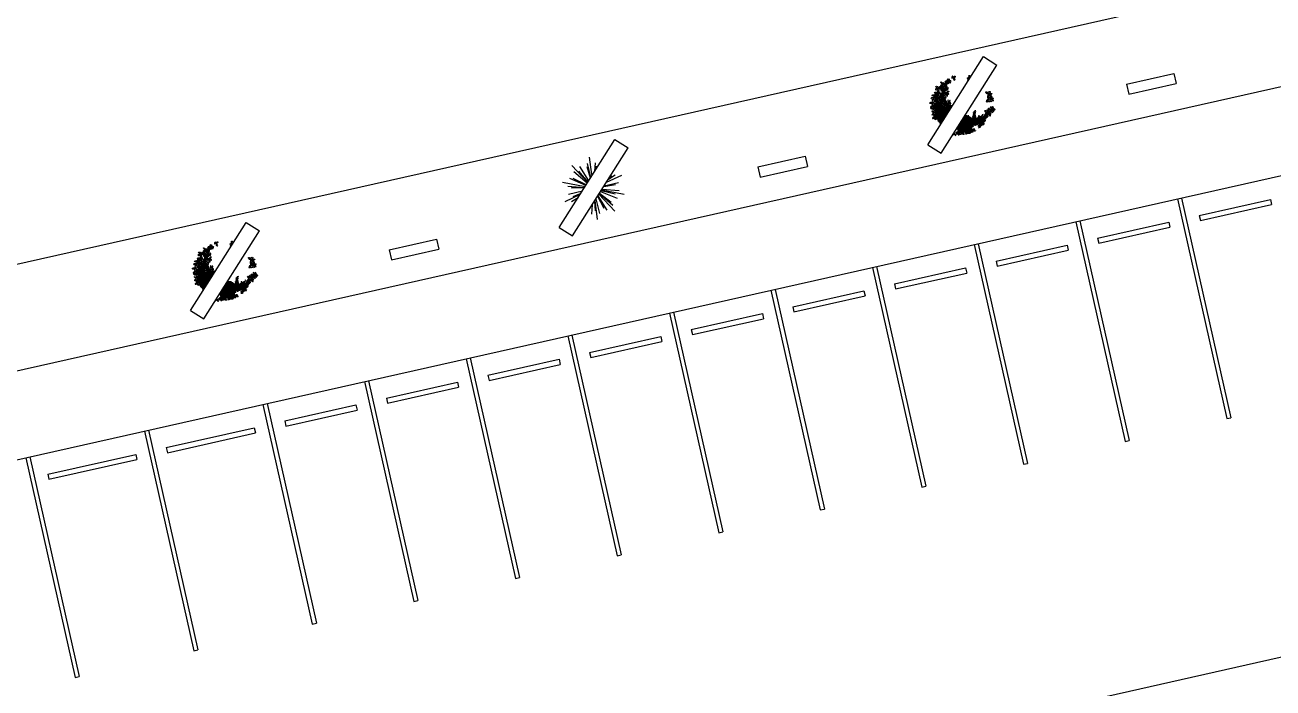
# Model space of a CAD drawing. Header units: inches. Extents: x 40 to 251, y 0 to 175.
# Drawn here: x 166.12 to 202.07, y 36.17 to 55.26 of the extents above; entities that cross this region are included whole.
import ezdxf

# ---------------------------------------------------------------- set-up
doc = ezdxf.new("R2010")
doc.units = ezdxf.units.IN
doc.header["$MEASUREMENT"] = 0
doc.layers.add('ARBOLES', color=3, linetype='Continuous')
doc.layers.add('CUADRICULA', color=84, linetype='Continuous')

msp = doc.modelspace()

# ---------------------------------------------------------------- linework, layer by layer
for p, q in [((163.608, 47.864), (222.483, 61.092)), ((162.463, 44.532), (223.159, 58.169)), ((162.788, 42.042), (219.923, 54.88)), ((199.317, 50.25), (200.738, 43.925)), ((199.434, 50.276), (200.855, 43.951)), ((199.946, 49.776), (201.995, 50.237)), ((199.979, 49.63), (202.028, 50.09)), ((201.995, 50.237), (202.028, 50.09)), ((196.507, 49.619), (197.928, 43.294)), ((199.946, 49.776), (199.979, 49.63)), ((196.39, 49.592), (197.811, 43.268)), ((197.019, 49.119), (199.068, 49.579)), ((197.052, 48.972), (199.101, 49.433)), ((199.068, 49.579), (199.101, 49.433)), ((193.463, 48.935), (194.884, 42.61)), ((193.58, 48.961), (195.001, 42.636)), ((194.092, 48.461), (196.141, 48.921)), ((196.141, 48.921), (196.174, 48.775)), ((197.019, 49.119), (197.052, 48.972)), ((194.125, 48.315), (196.174, 48.775)), ((190.536, 48.277), (191.957, 41.952)), ((190.653, 48.303), (192.074, 41.978)), ((191.165, 47.803), (193.214, 48.264)), ((193.214, 48.264), (193.247, 48.117)), ((194.092, 48.461), (194.125, 48.315)), ((191.198, 47.657), (193.247, 48.117)), ((187.609, 47.619), (189.03, 41.295)), ((187.726, 47.646), (189.147, 41.321)), ((188.238, 47.146), (190.287, 47.606)), ((188.271, 46.999), (190.32, 47.46)), ((190.287, 47.606), (190.32, 47.46)), ((191.165, 47.803), (191.198, 47.657)), ((188.238, 47.146), (188.271, 46.999)), ((184.682, 46.962), (186.103, 40.637)), ((184.799, 46.988), (186.22, 40.663)), ((185.311, 46.488), (187.36, 46.948)), ((185.344, 46.342), (187.393, 46.802)), ((187.36, 46.948), (187.393, 46.802)), ((185.311, 46.488), (185.344, 46.342)), ((181.755, 46.304), (183.176, 39.979)), ((181.872, 46.33), (183.293, 40.006)), ((182.384, 45.83), (184.433, 46.291)), ((182.417, 45.684), (184.466, 46.144)), ((184.433, 46.291), (184.466, 46.144)), ((91.152, 12.087), (242.003, 45.981)), ((178.945, 45.673), (180.366, 39.348)), ((182.384, 45.83), (182.417, 45.684)), ((178.828, 45.646), (180.249, 39.322)), ((179.457, 45.173), (181.506, 45.633)), ((179.49, 45.026), (181.539, 45.487)), ((181.506, 45.633), (181.539, 45.487)), ((175.901, 44.989), (177.322, 38.664)), ((176.018, 45.015), (177.439, 38.69)), ((176.53, 44.515), (178.579, 44.975)), ((178.579, 44.975), (178.612, 44.829)), ((179.457, 45.173), (179.49, 45.026)), ((176.563, 44.369), (178.612, 44.829)), ((172.974, 44.331), (174.395, 38.006)), ((173.091, 44.357), (174.512, 38.033)), ((173.603, 43.857), (175.652, 44.318)), ((175.652, 44.318), (175.685, 44.171)), ((176.53, 44.515), (176.563, 44.369)), ((173.636, 43.711), (175.685, 44.171)), ((200.738, 43.925), (200.855, 43.951)), ((169.559, 43.564), (170.98, 37.239)), ((169.676, 43.59), (171.097, 37.265)), ((170.188, 43.09), (172.725, 43.66)), ((170.221, 42.944), (172.758, 43.514)), ((172.725, 43.66), (172.758, 43.514)), ((173.603, 43.857), (173.636, 43.711)), ((197.811, 43.268), (197.928, 43.294)), ((166.144, 42.796), (167.565, 36.472)), ((166.261, 42.823), (167.682, 36.498)), ((166.773, 42.323), (169.31, 42.893)), ((169.31, 42.893), (169.343, 42.746)), ((170.188, 43.09), (170.221, 42.944)), ((166.806, 42.177), (169.343, 42.746)), ((194.884, 42.61), (195.001, 42.636)), ((166.773, 42.323), (166.806, 42.177)), ((191.957, 41.952), (192.074, 41.978)), ((189.03, 41.295), (189.147, 41.321)), ((186.103, 40.637), (186.22, 40.663)), ((183.176, 39.979), (183.293, 40.006)), ((180.249, 39.322), (180.366, 39.348)), ((177.322, 38.664), (177.439, 38.69)), ((174.395, 38.006), (174.512, 38.033)), ((170.98, 37.239), (171.097, 37.265)), ((167.565, 36.472), (167.682, 36.498))]:
    msp.add_line(p, q)
at = {"layer": 'ARBOLES'}
for p, q in [((192.323, 52.962), (192.323, 52.962)), ((192.332, 52.84), (192.326, 52.865)), ((192.335, 52.905), (192.333, 52.918)), ((192.453, 52.463), (192.334, 52.994)), ((192.346, 53.024), (192.34, 53.049)), ((192.43, 52.483), (192.34, 52.885)), ((192.342, 53.122), (192.342, 53.123)), ((192.504, 52.401), (192.348, 53.094)), ((192.482, 52.419), (192.349, 53.01)), ((192.518, 52.423), (192.356, 53.142)), ((192.531, 52.444), (192.373, 53.148)), ((192.41, 53.067), (192.397, 53.126)), ((192.545, 52.466), (192.41, 53.065)), ((192.559, 52.488), (192.434, 53.043)), ((192.457, 53.019), (192.452, 53.046)), ((192.572, 52.509), (192.464, 52.992)), ((192.586, 52.531), (192.49, 52.957)), ((192.599, 52.552), (192.51, 52.951)), ((192.613, 52.574), (192.527, 52.955)), ((192.554, 52.92), (192.545, 52.959)), ((192.627, 52.595), (192.554, 52.918)), ((192.64, 52.617), (192.577, 52.901)), ((192.654, 52.638), (192.597, 52.893)), ((192.668, 52.66), (192.614, 52.9)), ((192.681, 52.681), (192.63, 52.908)), ((192.695, 52.703), (192.652, 52.895)), ((192.709, 52.724), (192.674, 52.88)), ((192.722, 52.746), (192.69, 52.888)), ((192.736, 52.768), (192.704, 52.909)), ((192.749, 52.789), (192.722, 52.913)), ((192.763, 52.811), (192.741, 52.91)), ((192.777, 52.832), (192.755, 52.928)), ((192.79, 52.854), (192.77, 52.942)), ((192.804, 52.875), (192.787, 52.953)), ((192.818, 52.897), (192.805, 52.952)), ((192.831, 52.918), (192.824, 52.949)), ((192.331, 52.76), (192.33, 52.763)), ((192.342, 52.711), (192.333, 52.751)), ((192.363, 52.701), (192.338, 52.813)), ((192.359, 52.637), (192.355, 52.655)), ((192.363, 52.619), (192.36, 52.63)), ((192.379, 52.629), (192.365, 52.689)), ((193.185, 52.165), (193.107, 52.513)), ((193.211, 52.133), (193.121, 52.534)), ((193.235, 52.108), (193.134, 52.556)), ((193.252, 52.116), (193.148, 52.577)), ((193.267, 52.131), (193.162, 52.599)), ((193.287, 52.125), (193.175, 52.621)), ((193.305, 52.128), (193.189, 52.642)), ((193.323, 52.127), (193.203, 52.664)), ((193.341, 52.131), (193.216, 52.685)), ((193.358, 52.135), (193.241, 52.659)), ((193.37, 52.165), (193.26, 52.655)), ((193.388, 52.166), (193.279, 52.651)), ((193.406, 52.17), (193.296, 52.659)), ((193.426, 52.163), (193.326, 52.607)), ((193.41, 52.315), (193.341, 52.623)), ((193.428, 52.319), (193.363, 52.606)), ((193.442, 52.339), (193.386, 52.586)), ((193.453, 52.373), (193.405, 52.585)), ((193.468, 52.387), (193.421, 52.596)), ((193.495, 52.351), (193.428, 52.646)), ((193.509, 52.368), (193.44, 52.678)), ((193.523, 52.387), (193.445, 52.734)), ((193.545, 52.372), (193.458, 52.763)), ((193.562, 52.379), (193.472, 52.779)), ((193.503, 52.723), (193.487, 52.795)), ((193.512, 52.768), (193.504, 52.803)), ((193.577, 52.395), (193.535, 52.581)), ((193.594, 52.404), (193.553, 52.582)), ((193.629, 52.329), (193.569, 52.595)), ((193.647, 52.33), (193.584, 52.61)), ((193.661, 52.348), (193.596, 52.641)), ((193.678, 52.357), (193.61, 52.658)), ((193.695, 52.362), (193.636, 52.628)), ((193.712, 52.37), (193.656, 52.621)), ((193.731, 52.369), (193.669, 52.643)), ((193.734, 52.439), (193.685, 52.654)), ((193.708, 52.633), (193.701, 52.667)), ((193.72, 52.663), (193.714, 52.689)), ((193.749, 52.451), (193.716, 52.599)), ((193.764, 52.467), (193.732, 52.612)), ((193.78, 52.48), (193.743, 52.642)), ((193.793, 52.502), (193.757, 52.665)), ((193.803, 52.542), (193.772, 52.679)), ((193.79, 52.68), (193.788, 52.689)), ((193.815, 52.571), (193.796, 52.653)), ((193.832, 52.574), (193.811, 52.668)), ((193.845, 52.6), (193.826, 52.686)), ((193.861, 52.609), (193.844, 52.688)), ((193.868, 52.663), (193.863, 52.683)), ((192.93, 52.232), (192.93, 52.233)), ((192.947, 52.155), (192.944, 52.168)), ((192.955, 52.119), (192.952, 52.135)), ((192.96, 52.262), (192.957, 52.276)), ((192.977, 52.104), (192.963, 52.169)), ((192.982, 52.247), (192.971, 52.297)), ((192.997, 52.097), (192.977, 52.187)), ((193.003, 52.236), (192.984, 52.319)), ((193.02, 52.077), (192.994, 52.192)), ((193.054, 52.093), (192.998, 52.34)), ((193.035, 52.093), (193.004, 52.232)), ((193.071, 52.099), (193.012, 52.362)), ((193.084, 52.12), (193.025, 52.384)), ((193.106, 52.106), (193.039, 52.405)), ((193.123, 52.112), (193.053, 52.427)), ((193.144, 52.102), (193.066, 52.448)), ((193.164, 52.095), (193.08, 52.47)), ((193.166, 52.17), (193.094, 52.491)), ((193.372, 52.156), (193.372, 52.158)), ((193.438, 52.19), (193.422, 52.262)), ((193.457, 52.19), (193.442, 52.256)), ((193.472, 52.203), (193.455, 52.282)), ((193.493, 52.195), (193.474, 52.279)), ((193.508, 52.211), (193.506, 52.216)), ((193.591, 52.331), (193.586, 52.357)), ((193.601, 52.289), (193.597, 52.305)), ((193.61, 52.33), (193.601, 52.369)), ((193.618, 52.295), (193.611, 52.328)), ((193.635, 52.3), (193.632, 52.315)), ((193.746, 52.382), (193.735, 52.433)), ((193.757, 52.416), (193.757, 52.417)), ((193.181, 52.102), (193.176, 52.124)), ((171.081, 48.189), (171.081, 48.19)), ((171.212, 47.69), (171.093, 48.221)), ((171.104, 48.252), (171.099, 48.276)), ((171.101, 48.35), (171.101, 48.35)), ((171.263, 47.629), (171.107, 48.322)), ((171.24, 47.646), (171.107, 48.238)), ((171.276, 47.65), (171.115, 48.37)), ((171.29, 47.672), (171.132, 48.375)), ((171.169, 48.294), (171.155, 48.353)), ((171.304, 47.693), (171.169, 48.293)), ((171.317, 47.715), (171.192, 48.271)), ((171.216, 48.247), (171.21, 48.273)), ((171.331, 47.736), (171.222, 48.22)), ((171.345, 47.758), (171.249, 48.184)), ((171.358, 47.78), (171.269, 48.178)), ((171.372, 47.801), (171.286, 48.182)), ((171.313, 48.147), (171.304, 48.186)), ((171.563, 48.103), (171.545, 48.18)), ((171.576, 48.124), (171.564, 48.179)), ((171.09, 48.067), (171.085, 48.092)), ((171.09, 47.987), (171.089, 47.99)), ((171.094, 48.133), (171.091, 48.145)), ((171.101, 47.939), (171.092, 47.978)), ((171.122, 47.928), (171.096, 48.04)), ((171.189, 47.711), (171.099, 48.112)), ((171.117, 47.865), (171.113, 47.882)), ((171.121, 47.847), (171.119, 47.857)), ((171.138, 47.856), (171.124, 47.917)), ((171.385, 47.823), (171.313, 48.145)), ((171.399, 47.844), (171.335, 48.128)), ((171.413, 47.866), (171.356, 48.12)), ((171.426, 47.887), (171.372, 48.127)), ((171.44, 47.909), (171.389, 48.135)), ((171.454, 47.93), (171.41, 48.123)), ((171.467, 47.952), (171.432, 48.107)), ((171.481, 47.973), (171.449, 48.115)), ((171.495, 47.995), (171.463, 48.136)), ((171.508, 48.016), (171.48, 48.14)), ((171.522, 48.038), (171.5, 48.137)), ((171.536, 48.06), (171.514, 48.155)), ((171.549, 48.081), (171.529, 48.17)), ((171.59, 48.146), (171.583, 48.176)), ((172.026, 47.358), (171.92, 47.826)), ((172.045, 47.353), (171.934, 47.848)), ((172.063, 47.355), (171.948, 47.869)), ((172.082, 47.355), (171.961, 47.891)), ((172.099, 47.359), (171.975, 47.913)), ((172.117, 47.363), (171.999, 47.887)), ((172.129, 47.393), (172.019, 47.883)), ((172.147, 47.393), (172.038, 47.878)), ((172.165, 47.397), (172.055, 47.886)), ((172.185, 47.39), (172.085, 47.834)), ((172.169, 47.542), (172.1, 47.85)), ((172.187, 47.546), (172.122, 47.833)), ((172.227, 47.615), (172.18, 47.824)), ((172.253, 47.578), (172.187, 47.874)), ((172.268, 47.596), (172.198, 47.905)), ((172.282, 47.614), (172.204, 47.962)), ((172.304, 47.6), (172.216, 47.99)), ((172.321, 47.607), (172.231, 48.007)), ((172.262, 47.951), (172.246, 48.022)), ((172.27, 47.996), (172.263, 48.03)), ((172.388, 47.556), (172.328, 47.822)), ((172.406, 47.557), (172.343, 47.837)), ((172.42, 47.576), (172.355, 47.868)), ((172.437, 47.584), (172.369, 47.886)), ((172.454, 47.59), (172.394, 47.855)), ((172.471, 47.598), (172.414, 47.848)), ((172.49, 47.596), (172.428, 47.87)), ((172.492, 47.666), (172.444, 47.881)), ((172.467, 47.86), (172.459, 47.895)), ((172.479, 47.89), (172.473, 47.917)), ((172.508, 47.678), (172.475, 47.826)), ((172.523, 47.694), (172.49, 47.839)), ((172.538, 47.708), (172.502, 47.87)), ((172.552, 47.729), (172.515, 47.892)), ((172.561, 47.77), (172.531, 47.907)), ((172.549, 47.908), (172.547, 47.916)), ((172.573, 47.798), (172.555, 47.88)), ((172.591, 47.802), (172.57, 47.896)), ((172.604, 47.828), (172.585, 47.913)), ((172.62, 47.837), (172.603, 47.915)), ((172.627, 47.89), (172.622, 47.91)), ((171.689, 47.46), (171.689, 47.46)), ((171.719, 47.489), (171.716, 47.503)), ((171.741, 47.475), (171.73, 47.525)), ((171.762, 47.464), (171.743, 47.546)), ((171.812, 47.321), (171.757, 47.568)), ((171.794, 47.32), (171.763, 47.46)), ((171.83, 47.326), (171.77, 47.589)), ((171.843, 47.348), (171.784, 47.611)), ((171.865, 47.333), (171.798, 47.633)), ((171.882, 47.339), (171.811, 47.654)), ((171.903, 47.329), (171.825, 47.676)), ((171.923, 47.323), (171.839, 47.697)), ((171.924, 47.397), (171.852, 47.719)), ((171.944, 47.393), (171.866, 47.74)), ((171.97, 47.36), (171.88, 47.762)), ((171.994, 47.335), (171.893, 47.783)), ((172.01, 47.344), (171.907, 47.805)), ((172.201, 47.566), (172.145, 47.814)), ((172.211, 47.601), (172.164, 47.813)), ((172.197, 47.417), (172.181, 47.489)), ((172.216, 47.417), (172.201, 47.483)), ((172.231, 47.43), (172.213, 47.51)), ((172.251, 47.423), (172.233, 47.506)), ((172.336, 47.622), (172.294, 47.809)), ((172.352, 47.631), (172.312, 47.81)), ((172.35, 47.559), (172.344, 47.584)), ((172.36, 47.516), (172.356, 47.533)), ((172.369, 47.557), (172.36, 47.597)), ((172.377, 47.522), (172.369, 47.555)), ((172.394, 47.527), (172.391, 47.542)), ((172.505, 47.61), (172.494, 47.661)), ((172.516, 47.643), (172.516, 47.645)), ((171.706, 47.383), (171.703, 47.396)), ((171.714, 47.347), (171.711, 47.363)), ((171.736, 47.331), (171.721, 47.397)), ((171.756, 47.325), (171.736, 47.415)), ((171.779, 47.305), (171.753, 47.419)), ((171.94, 47.329), (171.935, 47.351)), ((172.131, 47.383), (172.131, 47.385)), ((172.266, 47.438), (172.265, 47.443))]:
    msp.add_line(p, q, dxfattribs=at)
for centre, major_axis, ratio in [((192.523, 53.591), (-0.0173, 0.0285), 0.413472), ((192.607, 53.558), (0.0281, 0.0245), 0.398406), ((192.684, 53.593), (0.0045, 0.0345), 0.462001), ((192.714, 53.596), (-0.0038, 0.0308), 0.256118), ((192.884, 53.759), (0.0288, 0.0292), 0.35759), ((193.302, 53.725), (-0.0351, -0.0079), 0.599678), ((193.332, 53.777), (-0.0182, 0.0297), 0.619386), ((192.277, 53.231), (-0.0327, -0.0073), 0.43783), ((192.311, 53.195), (0.0212, 0.0366), 0.25469), ((192.354, 53.312), (-0.0358, -0.0029), 0.407978), ((192.376, 53.267), (0.0253, 0.0199), 0.543438), ((192.396, 53.47), (-0.0387, 0.0167), 0.414951), ((192.423, 53.346), (0.0241, 0.0232), 0.237378), ((192.425, 53.405), (0.0053, 0.0303), 0.494677), ((192.487, 53.431), (0.0424, 0.0095), 0.434994), ((192.479, 53.477), (0.0257, 0.0191), 0.474486), ((192.514, 53.192), (-0.0354, 0.0348), 0.401963), ((192.516, 53.243), (0.0351, 0.0079), 0.299839), ((192.519, 53.276), (-0.0338, 0.0127), 0.445277), ((192.564, 53.484), (0.0187, 0.0322), 0.573894), ((192.577, 53.382), (0.0061, 0.0404), 0.328742), ((192.602, 53.466), (-0.0051, 0.0356), 0.560355), ((192.706, 53.333), (0.0227, 0.0228), 0.373271), ((193.823, 53.307), (-0.0243, 0.0265), 0.486624), ((193.89, 53.317), (0.0352, 0.0232), 0.507162), ((193.948, 53.272), (0.0316, 0.0112), 0.400905), ((192.221, 53.02), (-0.0386, -0.0087), 0.522819), ((192.256, 52.842), (-0.0387, 0.0163), 0.260879), ((192.266, 53.14), (-0.0381, 0.0104), 0.665813), ((192.283, 52.977), (-0.0084, 0.0373), 0.720925), ((192.295, 53.07), (0.0018, 0.0395), 0.799869), ((192.335, 53.079), (-0.0051, 0.0315), 0.560103), ((192.342, 53.171), (-0.0032, 0.0322), 0.45877), ((192.428, 53.098), (-0.0081, 0.0362), 0.576422), ((192.461, 53.169), (0.0249, 0.014), 0.655012), ((192.474, 53.052), (0.0009, 0.0299), 0.543648), ((192.512, 53.021), (0.0324, 0.0086), 0.516956), ((192.5, 53.066), (-0.0046, 0.0206), 0.067063), ((192.571, 53.016), (-0.0063, 0.0279), 0.753881), ((192.581, 52.938), (-0.0057, 0.0368), 0.792069), ((192.616, 53.173), (0.0342, 0.0147), 0.611838), ((192.743, 52.956), (0.0004, 0.0397), 0.404964), ((193.84, 53.075), (0.0151, 0.042), 0.332735), ((193.894, 53.075), (0.0054, 0.0344), 0.81231), ((193.906, 52.836), (-0.0328, 0.0226), 0.30137), ((193.915, 53.156), (-0.0096, 0.036), 0.431606), ((193.949, 53.079), (0.0032, 0.036), 0.665469), ((193.981, 53.138), (0.0247, 0.0165), 0.629819), ((192.274, 52.759), (-0.03, 0.0277), 0.268184), ((192.268, 52.69), (0.0115, 0.0297), 0.343826), ((192.306, 52.667), (-0.0149, 0.0352), 0.323492), ((192.318, 52.775), (0.0017, 0.0382), 0.434403), ((192.349, 52.577), (0.0075, 0.0453), 0.450257), ((192.385, 52.57), (-0.0076, 0.0336), 0.481755), ((193.796, 52.765), (-0.0204, 0.0325), 0.41875), ((193.818, 52.701), (-0.0417, -0.0058), 0.38142), ((193.906, 52.758), (0.0275, 0.0351), 0.178251), ((171.643, 48.986), (0.0288, 0.0292), 0.35759), ((172.061, 48.952), (-0.0351, -0.0079), 0.599678), ((172.091, 49.004), (-0.0182, 0.0297), 0.619386), ((171.113, 48.539), (-0.0358, -0.0029), 0.407978), ((171.155, 48.698), (-0.0387, 0.0167), 0.414951), ((171.182, 48.574), (0.0241, 0.0232), 0.237378), ((171.184, 48.632), (0.0053, 0.0303), 0.494677), ((171.246, 48.658), (0.0424, 0.0095), 0.434994), ((171.237, 48.704), (0.0257, 0.0191), 0.474486), ((171.282, 48.818), (-0.0173, 0.0285), 0.413472), ((171.323, 48.712), (0.0187, 0.0322), 0.573894), ((171.335, 48.61), (0.0061, 0.0404), 0.328742), ((171.366, 48.785), (0.0281, 0.0245), 0.398406), ((171.361, 48.694), (-0.0051, 0.0356), 0.560355), ((171.442, 48.821), (0.0045, 0.0345), 0.462001), ((171.465, 48.561), (0.0227, 0.0228), 0.373271), ((171.473, 48.823), (-0.0038, 0.0308), 0.256118), ((172.582, 48.534), (-0.0243, 0.0265), 0.486624), ((172.649, 48.544), (0.0352, 0.0232), 0.507162), ((170.98, 48.247), (-0.0386, -0.0087), 0.522819), ((171.025, 48.367), (-0.0381, 0.0104), 0.665813), ((171.036, 48.458), (-0.0327, -0.0073), 0.43783), ((171.041, 48.204), (-0.0084, 0.0373), 0.720925), ((171.054, 48.297), (0.0018, 0.0395), 0.799869), ((171.07, 48.422), (0.0212, 0.0366), 0.25469), ((171.094, 48.307), (-0.0051, 0.0315), 0.560103), ((171.101, 48.399), (-0.0032, 0.0322), 0.45877), ((171.135, 48.495), (0.0253, 0.0199), 0.543438), ((171.187, 48.325), (-0.0081, 0.0362), 0.576422), ((171.22, 48.397), (0.0249, 0.014), 0.655012), ((171.232, 48.28), (0.0009, 0.0299), 0.543648), ((171.273, 48.419), (-0.0354, 0.0348), 0.401963), ((171.271, 48.248), (0.0324, 0.0086), 0.516956), ((171.274, 48.471), (0.0351, 0.0079), 0.299839), ((171.278, 48.503), (-0.0338, 0.0127), 0.445277), ((171.259, 48.294), (-0.0046, 0.0206), 0.067063), ((171.329, 48.243), (-0.0063, 0.0279), 0.753881), ((171.339, 48.166), (-0.0057, 0.0368), 0.792069), ((171.375, 48.401), (0.0342, 0.0147), 0.611838), ((171.502, 48.184), (0.0004, 0.0397), 0.404964), ((172.599, 48.302), (0.0151, 0.042), 0.332735), ((172.653, 48.302), (0.0054, 0.0344), 0.81231), ((172.673, 48.383), (-0.0096, 0.036), 0.431606), ((172.707, 48.5), (0.0316, 0.0112), 0.400905), ((172.708, 48.306), (0.0032, 0.036), 0.665469), ((172.74, 48.366), (0.0247, 0.0165), 0.629819), ((171.014, 48.069), (-0.0387, 0.0163), 0.260879), ((171.033, 47.986), (-0.03, 0.0277), 0.268184), ((171.026, 47.917), (0.0115, 0.0297), 0.343826), ((171.065, 47.895), (-0.0149, 0.0352), 0.323492), ((171.076, 48.003), (0.0017, 0.0382), 0.434403), ((171.108, 47.805), (0.0075, 0.0453), 0.450257), ((171.143, 47.797), (-0.0076, 0.0336), 0.481755), ((172.555, 47.993), (-0.0204, 0.0325), 0.41875), ((172.577, 47.929), (-0.0417, -0.0058), 0.38142), ((172.665, 48.063), (-0.0328, 0.0226), 0.30137), ((172.665, 47.985), (0.0275, 0.0351), 0.178251)]:
    msp.add_ellipse(centre, major_axis=major_axis, ratio=ratio, dxfattribs=at)
at = {"layer": 'ARBOLES', "extrusion": (0, 0, -1)}
for centre, major_axis, ratio in [((192.572, 53.565), (-0.0022, 0.0334), 0.363979), ((192.648, 53.628), (0.0261, 0.0143), 0.451568), ((192.699, 53.676), (0.0029, 0.0347), 0.345232), ((192.733, 53.665), (0.0141, 0.0304), 0.321779), ((192.754, 53.609), (-0.028, 0.0162), 0.333155), ((192.762, 53.638), (-0.0344, 0.0056), 0.502617), ((192.833, 53.755), (0.0139, 0.0332), 0.334247), ((192.89, 53.693), (-0.0199, 0.017), 0.615039), ((192.332, 53.271), (0.0019, 0.0285), 0.234816), ((192.377, 53.409), (0.0333, 0.0097), 0.46418), ((192.39, 53.184), (-0.0327, 0.0356), 0.332454), ((192.412, 53.214), (-0.0464, 0.0137), 0.445707), ((192.431, 53.278), (-0.0204, 0.0182), 0.543931), ((192.446, 53.313), (-0.0331, -0.0048), 0.400905), ((192.529, 53.524), (0.0331, 0.0107), 0.345232), ((192.538, 53.407), (0.0356, 0.031), 0.366699), ((192.549, 53.314), (-0.0066, 0.038), 0.348243), ((192.564, 53.204), (0.0038, 0.0444), 0.479296), ((192.587, 53.324), (0.0164, 0.0388), 0.255677), ((192.609, 53.255), (-0.035, 0.0127), 0.46955), ((192.616, 53.382), (-0.0153, 0.0327), 0.55782), ((192.626, 53.292), (-0.0371, 0.0033), 0.398406), ((192.631, 53.491), (-0.0204, 0.0249), 0.664202), ((192.645, 53.528), (-0.0329, 0.0064), 0.559156), ((192.642, 53.403), (-0.0185, 0.0294), 0.578771), ((192.675, 53.41), (-0.0296, 0.0204), 0.334247), ((192.684, 53.444), (-0.0331, 0.0108), 0.578771), ((192.68, 53.244), (-0.0108, 0.0343), 0.412893), ((192.706, 53.28), (-0.0298, 0.0176), 0.270347), ((193.868, 53.174), (-0.0075, 0.0529), 0.426602), ((193.882, 53.258), (-0.027, 0.0125), 0.540694), ((193.939, 53.218), (-0.0269, 0.0176), 0.45561), ((192.236, 52.904), (0.0302, 0.0235), 0.397433), ((192.292, 52.876), (-0.0167, 0.0358), 0.522819), ((192.321, 52.9), (-0.0172, 0.0299), 0.640632), ((192.311, 52.975), (-0.0135, 0.0317), 0.199877), ((192.462, 53.119), (-0.0318, 0.0167), 0.521032), ((192.504, 52.984), (-0.0339, 0.0207), 0.440565), ((192.51, 53.129), (0.0318, 0.0141), 0.304616), ((192.533, 53.08), (-0.03, 0.0197), 0.560355), ((192.576, 53.105), (-0.0061, 0.0404), 0.393625), ((192.606, 53.026), (-0.0232, 0.0336), 0.493113), ((192.612, 52.96), (-0.0236, 0.024), 0.719175), ((192.623, 53.125), (0.0161, 0.0308), 0.462001), ((192.635, 53.062), (-0.029, 0.0139), 0.499524), ((192.653, 53), (0.0042, 0.0432), 0.402471), ((192.667, 52.902), (-0.0144, 0.0384), 0.392057), ((192.697, 52.987), (0.0275, 0.0251), 0.46955), ((192.698, 52.933), (-0.0203, 0.0184), 0.444141), ((192.71, 53.069), (-0.0022, 0.0334), 0.237378), ((192.749, 53.06), (0.02, 0.0268), 0.321779), ((192.771, 53.006), (-0.0233, 0.0205), 0.478087), ((193.946, 52.865), (-0.0017, 0.0384), 0.524588), ((193.955, 53.163), (0.0149, 0.0394), 0.41076), ((193.984, 52.867), (0.0218, 0.0376), 0.247987), ((193.99, 53.093), (-0.0298, 0.0121), 0.417185), ((194.008, 52.845), (0.022, 0.0219), 0.387023), ((192.291, 52.589), (0.0276, 0.0247), 0.371578), ((192.343, 52.684), (0.0024, 0.0408), 0.406602), ((193.839, 52.778), (0.0025, 0.0409), 0.46099), ((193.879, 52.777), (0.0135, 0.0453), 0.340506), ((193.905, 52.671), (-0.0274, 0.0287), 0.440565), ((193.921, 52.712), (-0.0312, 0.0079), 0.37876), ((193.975, 52.776), (-0.0194, 0.0346), 0.57407), ((194.009, 52.79), (-0.0211, 0.0228), 0.56346), ((194.032, 52.82), (-0.0348, -0.0003), 0.385847), ((192.909, 52.11), (-0.0228, 0.0325), 0.30261), ((171.457, 48.903), (0.0029, 0.0347), 0.345232), ((171.492, 48.893), (0.0141, 0.0304), 0.321779), ((171.592, 48.982), (0.0139, 0.0332), 0.334247), ((171.649, 48.92), (-0.0199, 0.017), 0.615039), ((171.136, 48.637), (0.0333, 0.0097), 0.46418), ((171.205, 48.541), (-0.0331, -0.0048), 0.400905), ((171.288, 48.752), (0.0331, 0.0107), 0.345232), ((171.297, 48.634), (0.0356, 0.031), 0.366699), ((171.308, 48.541), (-0.0066, 0.038), 0.348243), ((171.33, 48.793), (-0.0022, 0.0334), 0.363979), ((171.345, 48.551), (0.0164, 0.0388), 0.255677), ((171.374, 48.609), (-0.0153, 0.0327), 0.55782), ((171.389, 48.719), (-0.0204, 0.0249), 0.664202), ((171.404, 48.755), (-0.0329, 0.0064), 0.559156), ((171.401, 48.63), (-0.0185, 0.0294), 0.578771), ((171.407, 48.856), (0.0261, 0.0143), 0.451568), ((171.434, 48.638), (-0.0296, 0.0204), 0.334247), ((171.443, 48.672), (-0.0331, 0.0108), 0.578771), ((171.513, 48.836), (-0.028, 0.0162), 0.333155), ((171.521, 48.865), (-0.0344, 0.0056), 0.502617), ((171.07, 48.203), (-0.0135, 0.0317), 0.199877), ((171.091, 48.498), (0.0019, 0.0285), 0.234816), ((171.149, 48.411), (-0.0327, 0.0356), 0.332454), ((171.171, 48.441), (-0.0464, 0.0137), 0.445707), ((171.19, 48.505), (-0.0204, 0.0182), 0.543931), ((171.221, 48.347), (-0.0318, 0.0167), 0.521032), ((171.263, 48.211), (-0.0339, 0.0207), 0.440565), ((171.269, 48.357), (0.0318, 0.0141), 0.304616), ((171.292, 48.308), (-0.03, 0.0197), 0.560355), ((171.323, 48.431), (0.0038, 0.0444), 0.479296), ((171.335, 48.332), (-0.0061, 0.0404), 0.393625), ((171.368, 48.483), (-0.035, 0.0127), 0.46955), ((171.365, 48.253), (-0.0232, 0.0336), 0.493113), ((171.371, 48.188), (-0.0236, 0.024), 0.719175), ((171.385, 48.52), (-0.0371, 0.0033), 0.398406), ((171.382, 48.352), (0.0161, 0.0308), 0.462001), ((171.394, 48.29), (-0.029, 0.0139), 0.499524), ((171.412, 48.228), (0.0042, 0.0432), 0.402471), ((171.439, 48.471), (-0.0108, 0.0343), 0.412893), ((171.456, 48.214), (0.0275, 0.0251), 0.46955), ((171.456, 48.161), (-0.0203, 0.0184), 0.444141), ((171.465, 48.507), (-0.0298, 0.0176), 0.270347), ((171.469, 48.296), (-0.0022, 0.0334), 0.237378), ((171.508, 48.288), (0.02, 0.0268), 0.321779), ((171.53, 48.233), (-0.0233, 0.0205), 0.478087), ((172.627, 48.402), (-0.0075, 0.0529), 0.426602), ((172.64, 48.485), (-0.027, 0.0125), 0.540694), ((172.697, 48.446), (-0.0269, 0.0176), 0.45561), ((172.713, 48.39), (0.0149, 0.0394), 0.41076), ((172.749, 48.32), (-0.0298, 0.0121), 0.417185), ((170.994, 48.132), (0.0302, 0.0235), 0.397433), ((171.05, 47.817), (0.0276, 0.0247), 0.371578), ((171.051, 48.103), (-0.0167, 0.0358), 0.522819), ((171.08, 48.128), (-0.0172, 0.0299), 0.640632), ((171.102, 47.911), (0.0024, 0.0408), 0.406602), ((171.426, 48.129), (-0.0144, 0.0384), 0.392057), ((172.598, 48.006), (0.0025, 0.0409), 0.46099), ((172.637, 48.004), (0.0135, 0.0453), 0.340506), ((172.664, 47.898), (-0.0274, 0.0287), 0.440565), ((172.68, 47.94), (-0.0312, 0.0079), 0.37876), ((172.704, 48.092), (-0.0017, 0.0384), 0.524588), ((172.734, 48.003), (-0.0194, 0.0346), 0.57407), ((172.743, 48.095), (0.0218, 0.0376), 0.247987), ((172.767, 48.073), (0.022, 0.0219), 0.387023), ((172.768, 48.017), (-0.0211, 0.0228), 0.56346), ((172.791, 48.048), (-0.0348, -0.0003), 0.385847), ((171.668, 47.337), (-0.0228, 0.0325), 0.30261)]:
    msp.add_ellipse(centre, major_axis=major_axis, ratio=ratio, dxfattribs=at)
at = {"layer": 'ARBOLES'}
for centre, major_axis, ratio, start_param, end_param in [((193.3, 53.677), (0.0266, 0.006), 0.738193, 0.500323, 4.51106), ((192.853, 52.124), (0.0175, 0.0383), 0.507162, 3.174572, 5.724551), ((172.059, 48.905), (0.0266, 0.006), 0.738193, 0.500323, 4.51106), ((171.612, 47.351), (0.0175, 0.0383), 0.507162, 3.174572, 5.724551)]:
    msp.add_ellipse(centre, major_axis=major_axis, ratio=ratio, start_param=start_param, end_param=end_param, dxfattribs=at)
at = {"layer": 'ARBOLES', "extrusion": (0, 0, -1)}
for centre in [(193.382, 53.775), (172.141, 49.003)]:
    msp.add_ellipse(centre, major_axis=(0.0116, 0.0234), ratio=0.615039, start_param=3.748345, end_param=6.00883, dxfattribs=at)
at = {"layer": 'CUADRICULA'}
for p, q in [((192.13, 51.811), (193.735, 54.346)), ((193.735, 54.346), (194.115, 54.105)), ((192.51, 51.57), (194.115, 54.105)), ((192.51, 51.57), (194.115, 54.105)), ((197.849, 53.558), (199.215, 53.865)), ((197.914, 53.266), (199.28, 53.573)), ((199.215, 53.865), (199.28, 53.573)), ((197.849, 53.558), (197.914, 53.266)), ((181.51, 49.425), (183.114, 51.959)), ((183.114, 51.959), (183.494, 51.719)), ((192.13, 51.811), (192.51, 51.57)), ((181.89, 49.184), (183.494, 51.719)), ((181.89, 49.184), (183.494, 51.719)), ((182.444, 50.95), (182.382, 51.451)), ((187.228, 51.172), (188.594, 51.479)), ((188.594, 51.479), (188.66, 51.186)), ((182.333, 50.725), (181.875, 51.213)), ((182.361, 50.769), (182.106, 51.183)), ((182.409, 50.845), (182.314, 51.172)), ((182.419, 50.862), (182.32, 51.272)), ((182.531, 51.038), (182.551, 51.291)), ((182.568, 51.097), (182.581, 51.191)), ((187.228, 51.172), (187.294, 50.879)), ((187.294, 50.879), (188.66, 51.186)), ((182.253, 50.599), (181.606, 50.724)), ((182.28, 50.641), (181.81, 50.835)), ((182.287, 50.653), (181.914, 50.834)), ((182.318, 50.702), (181.93, 51.033)), ((182.34, 50.736), (182.078, 51.045)), ((182.804, 50.628), (183.213, 50.727)), ((182.868, 50.728), (183.313, 50.937)), ((182.924, 50.818), (183.124, 50.941)), ((182.955, 50.866), (183.027, 50.915)), ((182.11, 50.373), (181.675, 50.169)), ((182.237, 50.573), (181.756, 50.61)), ((182.175, 50.476), (181.775, 50.379)), ((182.229, 50.561), (181.85, 50.573)), ((182.13, 50.405), (181.897, 50.31)), ((182.623, 50.343), (182.882, 49.923)), ((182.651, 50.386), (183.112, 49.893)), ((182.665, 50.408), (183.057, 50.074)), ((182.67, 50.416), (183.003, 50.158)), ((182.702, 50.467), (183.178, 50.271)), ((182.721, 50.497), (183.12, 50.399)), ((182.728, 50.508), (183.382, 50.383)), ((182.744, 50.534), (183.232, 50.496)), ((182.79, 50.606), (183.128, 50.667)), ((182.052, 50.281), (181.864, 50.165)), ((182.457, 50.081), (182.437, 49.815)), ((182.521, 50.181), (182.541, 49.911)), ((182.537, 50.207), (182.606, 49.656)), ((182.566, 50.253), (182.668, 49.834)), ((182.614, 50.328), (182.798, 49.985)), ((170.889, 47.038), (172.494, 49.573)), ((171.269, 46.798), (172.874, 49.332)), ((171.269, 46.798), (172.874, 49.332)), ((172.494, 49.573), (172.874, 49.332)), ((181.51, 49.425), (181.89, 49.184)), ((176.607, 48.786), (177.973, 49.093)), ((177.973, 49.093), (178.039, 48.8)), ((176.607, 48.786), (176.673, 48.493)), ((176.673, 48.493), (178.039, 48.8)), ((170.889, 47.038), (171.269, 46.798))]:
    msp.add_line(p, q, dxfattribs=at)

doc.saveas('drawing.dxf')
